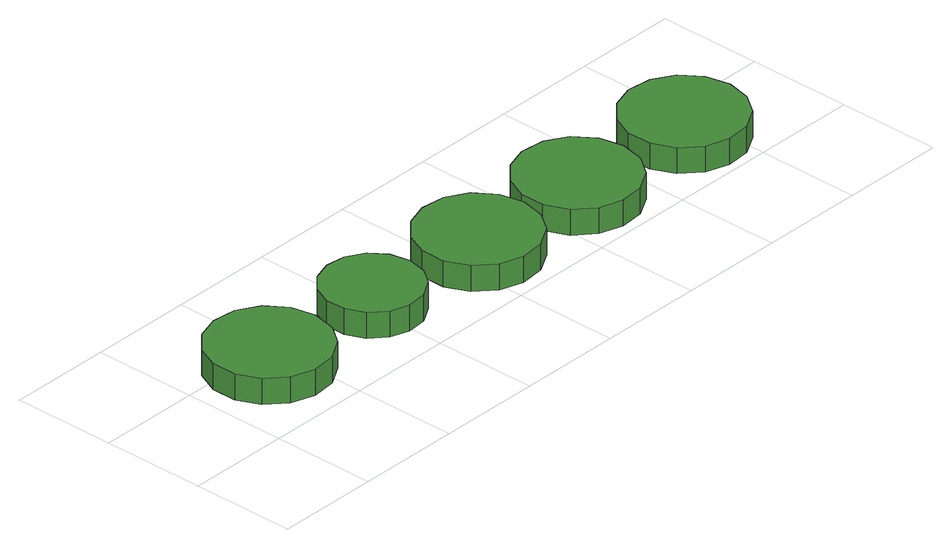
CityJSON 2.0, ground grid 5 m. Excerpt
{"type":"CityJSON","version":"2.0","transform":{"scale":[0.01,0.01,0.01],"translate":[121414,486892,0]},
"CityObjects":{
"tree1":{"type":"SolitaryVegetationObject","attributes":{"function":"something"},"geometry":[{"type":"MultiSurface","lod":"1","boundaries":[[[0,1,2,3,4,5,6,7,8,9,10,11,12,13,14]],[[15,16,17,18,19,20,21,22,23,24,25,26,27,28,29]],[[0,29,28,1]],[[1,28,27,2]],[[2,27,26,3]],[[3,26,25,4]],[[4,25,24,5]],[[5,24,23,6]],[[6,23,22,7]],[[7,22,21,8]],[[8,21,20,9]],[[9,20,19,10]],[[10,19,18,11]],[[11,18,17,12]],[[12,17,16,13]],[[13,16,15,14]],[[14,15,29,0]]]}]},
"tree2":{"type":"SolitaryVegetationObject","attributes":{"function":"something"},"geometry":[{"type":"MultiSurface","lod":"1","boundaries":[[[30,31,32,33,34,35,36,37,38,39,40,41,42,43,44]],[[45,46,47,48,49,50,51,52,53,54,55,56,57,58,59]],[[30,59,58,31]],[[31,58,57,32]],[[32,57,56,33]],[[33,56,55,34]],[[34,55,54,35]],[[35,54,53,36]],[[36,53,52,37]],[[37,52,51,38]],[[38,51,50,39]],[[39,50,49,40]],[[40,49,48,41]],[[41,48,47,42]],[[42,47,46,43]],[[43,46,45,44]],[[44,45,59,30]]]}]},
"tree3":{"type":"SolitaryVegetationObject","attributes":{"function":"something"},"geometry":[{"type":"MultiSurface","lod":"1","boundaries":[[[60,61,62,63,64,65,66,67,68,69,70,71,72,73,74]],[[75,76,77,78,79,80,81,82,83,84,85,86,87,88,89]],[[60,89,88,61]],[[61,88,87,62]],[[62,87,86,63]],[[63,86,85,64]],[[64,85,84,65]],[[65,84,83,66]],[[66,83,82,67]],[[67,82,81,68]],[[68,81,80,69]],[[69,80,79,70]],[[70,79,78,71]],[[71,78,77,72]],[[72,77,76,73]],[[73,76,75,74]],[[74,75,89,60]]]}]},
"tree4":{"type":"SolitaryVegetationObject","attributes":{"function":"something"},"geometry":[{"type":"MultiSurface","lod":"1","boundaries":[[[90,91,92,93,94,95,96,97,98,99,100,101,102,103,104]],[[105,106,107,108,109,110,111,112,113,114,115,116,117,118,119]],[[90,119,118,91]],[[91,118,117,92]],[[92,117,116,93]],[[93,116,115,94]],[[94,115,114,95]],[[95,114,113,96]],[[96,113,112,97]],[[97,112,111,98]],[[98,111,110,99]],[[99,110,109,100]],[[100,109,108,101]],[[101,108,107,102]],[[102,107,106,103]],[[103,106,105,104]],[[104,105,119,90]]]}]},
"tree5":{"type":"SolitaryVegetationObject","attributes":{"function":"something"},"geometry":[{"type":"MultiSurface","lod":"1","boundaries":[[[120,121,122,123,124,125,126,127,128,129,130,131,132,133,134]],[[135,136,137,138,139,140,141,142,143,144,145,146,147,148,149]],[[120,149,148,121]],[[121,148,147,122]],[[122,147,146,123]],[[123,146,145,124]],[[124,145,144,125]],[[125,144,143,126]],[[126,143,142,127]],[[127,142,141,128]],[[128,141,140,129]],[[129,140,139,130]],[[130,139,138,131]],[[131,138,137,132]],[[132,137,136,133]],[[133,136,135,134]],[[134,135,149,120]]]}]}
},
"vertices":[
[629,363,168],[605,479,168],[535,575,168],[432,635,168],[314,647,168],[201,611,168],[112,531,168],[64,423,168],[64,304,168],[112,195,168],[201,116,168],[314,79,168],[432,91,168],[535,151,168],[605,247,168],[605,247,41],[535,151,41],[432,91,41],[314,79,41],[201,116,41],[112,195,41],[64,304,41],[64,423,41],[112,531,41],[201,611,41],[314,647,41],[432,635,41],[535,575,41],[605,479,41],[629,363,41],
[1224,370,154],[1204,465,154],[1147,543,154],[1063,591,154],[966,602,154],[874,572,154],[802,507,154],[763,418,154],[763,321,154],[802,233,154],[874,168,154],[966,138,154],[1063,148,154],[1147,197,154],[1204,275,154],[1204,275,27],[1147,197,27],[1063,148,27],[966,138,27],[874,168,27],[802,233,27],[763,321,27],[763,418,27],[802,507,27],[874,572,27],[966,602,27],[1063,591,27],[1147,543,27],[1204,465,27],[1224,370,27],
[1889,332,146],[1864,448,146],[1795,545,146],[1692,604,146],[1573,616,146],[1461,580,146],[1372,500,146],[1324,392,146],[1324,273,146],[1372,164,146],[1461,85,146],[1573,48,146],[1692,61,146],[1795,120,146],[1864,216,146],[1864,216,19],[1795,120,19],[1692,61,19],[1573,48,19],[1461,85,19],[1372,164,19],[1324,273,19],[1324,392,19],[1372,500,19],[1461,580,19],[1573,616,19],[1692,604,19],[1795,545,19],[1864,448,19],[1889,332,19],
[2488,317,148],[2464,433,148],[2394,529,148],[2291,589,148],[2173,601,148],[2060,565,148],[1971,485,148],[1923,376,148],[1923,258,148],[1971,149,148],[2060,70,148],[2173,33,148],[2291,45,148],[2394,105,148],[2464,201,148],[2464,201,21],[2394,105,21],[2291,45,21],[2173,33,21],[2060,70,21],[1971,149,21],[1923,258,21],[1923,376,21],[1971,485,21],[2060,565,21],[2173,601,21],[2291,589,21],[2394,529,21],[2464,433,21],[2488,317,21],
[3156,324,135],[3131,440,135],[3061,536,135],[2958,595,135],[2840,608,135],[2727,571,135],[2639,492,135],[2591,383,135],[2591,264,135],[2639,156,135],[2727,76,135],[2840,40,135],[2958,52,135],[3061,111,135],[3131,207,135],[3131,207,8],[3061,111,8],[2958,52,8],[2840,40,8],[2727,76,8],[2639,156,8],[2591,264,8],[2591,383,8],[2639,492,8],[2727,571,8],[2840,608,8],[2958,595,8],[3061,536,8],[3131,440,8],[3156,324,8]
]}
